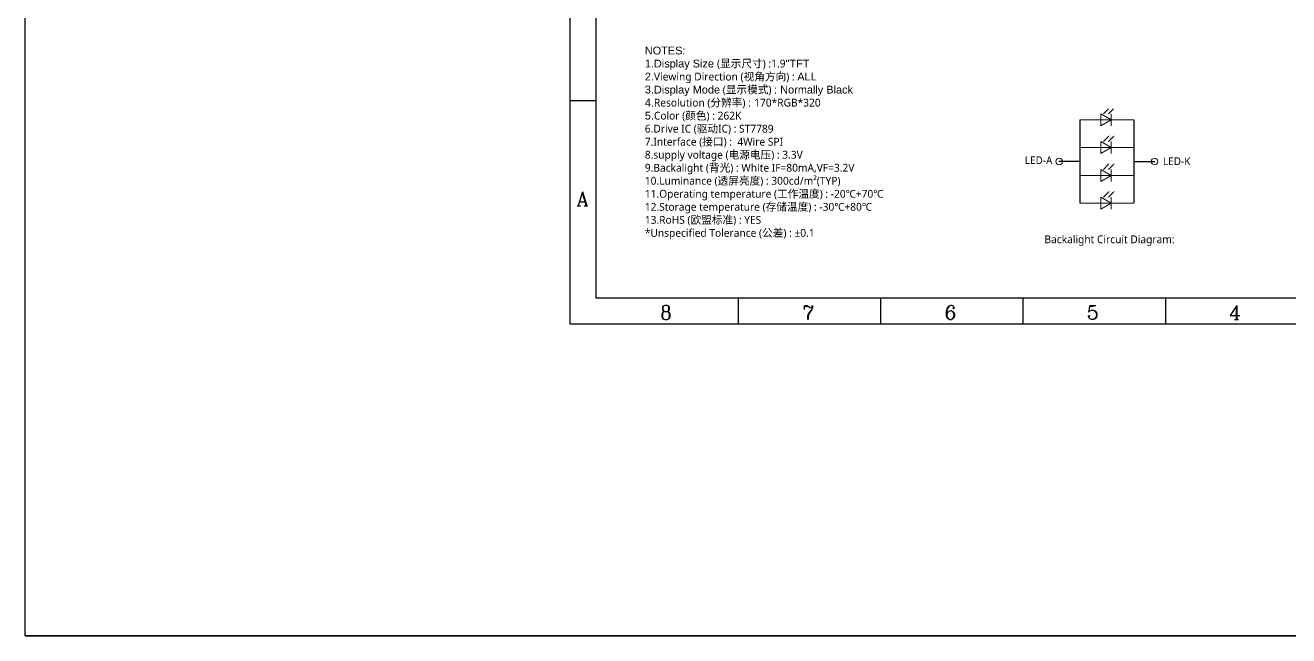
# Model space of a CAD drawing. Header units: millimetres. Extents: x 1118 to 1719, y 155 to 605.
# Drawn here: x 1118.5 to 1457.9, y 155.1 to 319.2 of the extents above; entities that cross this region are included whole.
import ezdxf

# ---------------------------------------------------------------- set-up
doc = ezdxf.new("R2010")
doc.units = ezdxf.units.MM
for name, color, linetype in [('1-标准图框', 40, 'Continuous'), ('2-BL', 3, 'Continuous'), ('5-PIN文字', 7, 'Continuous')]:
    doc.layers.add(name, color=color, linetype=linetype)
doc.styles.add('ROMANC', font='romanc.shx', dxfattribs={"bigfont": 'gbcbig.shx'})
doc.styles.add('ZY样式1', font='')
doc.styles.add('宋体', font='')
doc.styles.get('ZY样式1').set_extended_font_data('Microsoft YaHei')
doc.styles.get('宋体').set_extended_font_data('Microsoft YaHei')

msp = doc.modelspace()

# ---------------------------------------------------------------- linework, layer by layer
at = {"layer": '1-标准图框', "color": 7}
for p, q in [((1271.909, 298.878), (1264.911, 298.878)), ((1310.131, 238.853), (1310.131, 245.852)), ((1348.353, 238.853), (1348.353, 245.852)), ((1386.575, 238.853), (1386.575, 245.852)), ((1424.797, 245.852), (1424.797, 238.853))]:
    msp.add_line(p, q, dxfattribs=at)
for points in [[(1264.911, 464.954), (1584.682, 464.954), (1584.682, 238.853), (1264.911, 238.853)], [(1271.909, 457.956), (1577.684, 457.956), (1577.684, 245.852), (1271.909, 245.852)]]:
    msp.add_lwpolyline(points, close=True, dxfattribs=at)
at = {"layer": '2-BL', "color": 4, "linetype": 'Continuous', "lineweight": 9}
for p, q in [((1407.46, 295.368), (1407.46, 292.149)), ((1410.248, 293.758), (1407.46, 295.368)), ((1410.248, 295.368), (1410.248, 292.149)), ((1401.85, 293.758), (1416.305, 293.758)), ((1410.248, 293.758), (1407.46, 292.149)), ((1401.85, 286.309), (1416.305, 286.309)), ((1407.46, 287.918), (1407.46, 284.7)), ((1410.248, 286.309), (1407.46, 287.918)), ((1410.248, 286.309), (1407.46, 284.7)), ((1410.248, 287.918), (1410.248, 284.7)), ((1401.85, 278.86), (1416.305, 278.86)), ((1407.46, 280.448), (1407.46, 277.229)), ((1410.248, 278.838), (1407.46, 280.448)), ((1410.248, 278.838), (1407.46, 277.229)), ((1410.248, 280.448), (1410.248, 277.229)), ((1407.46, 272.998), (1407.46, 269.78)), ((1410.248, 271.389), (1407.46, 272.998)), ((1410.248, 272.998), (1410.248, 269.78)), ((1401.85, 271.41), (1416.305, 271.41)), ((1410.248, 271.389), (1407.46, 269.78))]:
    msp.add_line(p, q, dxfattribs=at)
at = {"layer": '2-BL', "color": 4}
for p, q in [((1401.85, 293.758), (1401.85, 271.41)), ((1416.305, 293.758), (1416.305, 271.41)), ((1401.85, 282.584), (1396.211, 282.584)), ((1416.305, 282.584), (1421.944, 282.584))]:
    msp.add_line(p, q, dxfattribs=at)
at = {"layer": '2-BL', "color": 4, "linetype": 'Continuous', "lineweight": 9}
for points in [[(1409.52, 296.746), (1408.151, 295.377)], [(1410.873, 296.731), (1409.504, 295.362)], [(1409.52, 289.296), (1408.151, 287.927)], [(1410.873, 289.281), (1409.504, 287.912)], [(1409.52, 281.826), (1408.151, 280.457)], [(1410.873, 281.811), (1409.504, 280.441)], [(1409.52, 274.376), (1408.151, 273.007)], [(1410.873, 274.361), (1409.504, 272.992)]]:
    msp.add_lwpolyline(points, dxfattribs=at)
for centre in [(1396.241, 282.584), (1421.915, 282.584)]:
    msp.add_circle(centre, 0.884, dxfattribs=at)
for points in [[(1409.458, 289.359), (1409.895, 289.671), (1409.583, 289.234)], [(1410.811, 289.344), (1411.248, 289.656), (1410.936, 289.219)], [(1409.458, 281.888), (1409.895, 282.201), (1409.583, 281.763)], [(1410.811, 281.873), (1411.248, 282.186), (1410.936, 281.748)], [(1409.458, 274.439), (1409.895, 274.751), (1409.583, 274.314)], [(1410.811, 274.424), (1411.248, 274.736), (1410.936, 274.299)]]:
    msp.add_solid(points, dxfattribs=at)
at = {"layer": '5-PIN文字'}
for p, q in [((1118.491, 155.121), (1118.491, 555.121)), ((1718.491, 155.121), (1118.491, 155.121)), ((1118.491, 155.121), (1718.491, 155.121))]:
    msp.add_line(p, q, dxfattribs=at)

# ---------------------------------------------------------------- texts
at = {"layer": '1-标准图框', "color": 7, "style": 'ROMANC'}
for s, p in [('A', (1266.577, 270.668)), ('8', (1289.011, 240.131)), ('7', (1327.233, 240.131)), ('6', (1365.455, 240.131)), ('5', (1403.676, 240.131)), ('4', (1441.898, 240.131))]:
    msp.add_text(s, height=3.768, dxfattribs=at).set_placement(p)
at = {"layer": '1-标准图框', "color": 7, "attachment_point": 1, "style": 'ZY样式1'}
for s, insert, char_height, width in [('{\\fArial|b0|i0|c0|p34;\\C0;NOTES:\\P1.Display\\fArial|b0|i0|c134|p34; \\fArial|b0|i0|c0|p34;Size \\fMicrosoft YaHei|b0|i0|c134|p34;(显示尺寸) :1.9\\fArial|b0|i0|c0|p34;"TFT\\P2.\\fMicrosoft YaHei|b0|i0|c134|p34;Viewing Direction (视角方向) : \\fArial|b0|i0|c0|p34;\\C7;ALL\\P3.Display Mode\\fMicrosoft YaHei|b0|i0|c134|p34;\\C0; (显示模式) \\fArial|b0|i0|c0|p34;\\C7;: \\C0;Normally\\fArial|b0|i0|c134|p34; \\fArial|b0|i0|c0|p34;Black\\C7;\\P4.\\fMicrosoft YaHei|b0|i0|c134|p34;\\C0;Resolution (分辨率) \\fArial|b0|i0|c0|p34;\\C7;: \\fMicrosoft YaHei|b0|i0|c134|p34;\\C0;170*RGB*320\\P\\fArial|b0|i0|c0|p34;\\C7;5.\\fMicrosoft YaHei|b0|i0|c134|p34;\\C0;Color (颜色) : 262K\\P6.Drive IC (驱动IC) : ST7789\\P7.Interface (接口) :  4Wire SPI\\P8.supply voltage (电源电压) : 3.3V\\P\\fMicrosoft JhengHei|b0|i0|c134|p34;9.Backalight\\fMicrosoft YaHei|b0|i0|c134|p34; (背光) : White IF=80mA,VF=3.2V\\P10.Luminance (透屏亮度) : 300cd/m²(TYP)\\P11.Operating temperature (工作温度) : -20℃+70℃\\P12.Storage temperature (存储温度) : -30℃+80℃\\P13.RoHS (欧盟标准) : YES\\P*Unspecified Tolerance (公差) : %%P0.1}', (1284.943, 313.45), 2.099914, 88.48001), ('{\\C0;Backalight Circuit Diagram:}', (1392.315, 262.718), 2.09991, 37.19296)]:
    msp.add_mtext(s, dxfattribs=dict(at, insert=insert, char_height=char_height, width=width))
at = {"layer": '2-BL', "color": 4, "style": '宋体'}
for s, p in [('LED-A', (1387.029, 281.904)), ('LED-K', (1424.155, 281.629))]:
    msp.add_text(s, height=2.0553, dxfattribs=at).set_placement(p)

doc.saveas('drawing.dxf')
